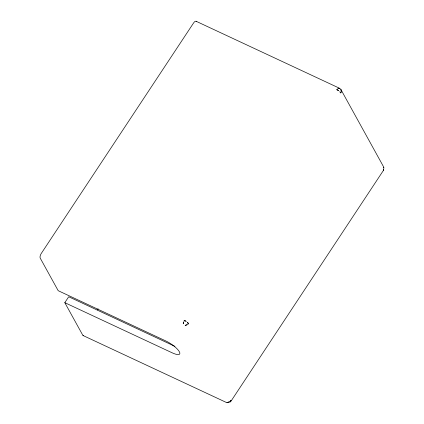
<?xml version="1.0" encoding="UTF-8"?>
<svg xmlns="http://www.w3.org/2000/svg" width="424" height="424" viewBox="0 0 424 424"><rect width="100%" height="100%" fill="white"/><g stroke="black" fill="none" stroke-linecap="round" stroke-linejoin="round"><path stroke-width="0.64" d="M230.99 401.184L383.481 170.337L383.365 170.591M83.496 335.649A3.689 1.664 -65 0 1 82.76 335.188L64.808 302.667L68.715 296.758L174.932 346.366M97.398 309.896L98.124 308.794M230.81 401.427L229.861 402.206M227.222 402.424L226.713 402.54L227.365 402.456M196.211 21.317L339.428 88.208M64.808 302.667L172.224 352.837A12.911 3.593 33.5 0 0 179.357 351.724A12.911 3.593 33.5 0 0 165.609 340.854L58.194 290.689L40.243 258.168A3.689 1.664 -65 0 1 41.25 253.499L193.625 22.907A3.689 1.664 -65 0 1 196.524 21.661M83.072 335.532L226.289 402.424M340.165 88.727L340.721 89.273M340.97 89.644L341.346 91.234L340.97 89.644L383.492 166.664L383.868 168.259L383.8 167.422M183.364 322.982L183.253 323.804L183.619 322.097L183.364 322.982M383.694 169.107L383.291 169.923L383.694 169.107M184.472 320.39L183.995 321.212L184.472 320.39M341.06 92.305L340.769 92.898L341.06 92.305M337.382 89.088L336.841 89.793L337.382 89.088M230.916 400.516L230.312 401.236L230.916 400.516M187.975 323.984L187.79 324.212L188.399 323.496L187.975 323.984M338.5 88.208L337.944 88.547L338.569 88.272L339.444 88.605L338.5 88.208M229.543 401.809L227.736 402.381L229.543 401.809M187.021 324.784L185.214 325.356L187.021 324.784M337.933 90.28L337.647 90.217L338.463 90.72L337.933 90.28M188.055 323.003L187.525 322.452L188.055 323.003M186.088 321.318L185.272 320.809L186.088 321.318M340.339 92.183L339.9 91.86L340.339 92.183"/></g></svg>
